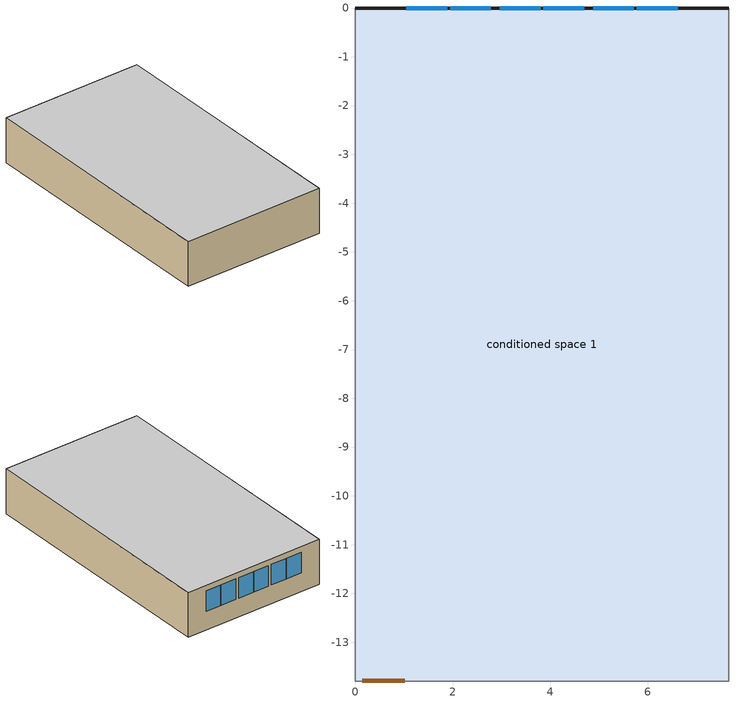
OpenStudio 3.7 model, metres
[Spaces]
conditioned space 1
 floor adiabatic: 0,-13.79 0,0 7.66,0 7.66,-13.79 z0
 wall outside: 7.66,0 0,0 z0:2.44
 wall adiabatic: 0,0 0,-13.79 7.66,-13.79 7.66,0 z0:2.44
 window: 6.62,0 5.78,0 / 5.72,0 4.88,0 / 4.7,0 3.86,0 / 3.8,0 2.96,0 / 2.78,0 1.95,0 / 1.89,0 1.05,0 z1.02:2.13
 door inside: 0.15,-13.79 1.02,-13.79 z0:2.13
 ceiling adiabatic: 7.66,-13.79 7.66,0 0,0 0,-13.79 z2.44
[ThermalZone]
conditioned space: Use Ideal Air Loads=No
[Sizing:Zone]
conditioned space: Zone Cooling Design Supply Air Temperature Input Method=SupplyAirTemperature; Zone Cooling Design Supply Air Temperature {C}=14; Zone Cooling Design Supply Air Temperature Difference {deltaC}=11.11; Zone Heating Design Supply Air Temperature Input Method=SupplyAirTemperature; Zone Heating Design Supply Air Temperature {C}=40; Zone Heating Design Supply Air Temperature Difference {deltaC}=11.11; Zone Cooling Design Supply Air Humidity Ratio {kg-H2O/kg-air}=0.0085; Zone Heating Design Supply Air Humidity Ratio {kg-H2O/kg-air}=0.008; Cooling Design Air Flow Method=DesignDay; Heating Design Air Flow Method=DesignDay; Account for Dedicated Outdoor Air System=No; Dedicated Outdoor Air System Control Strategy=NeutralSupplyAir; Dedicated Outdoor Air Low Setpoint Temperature for Design {C}=autosize; Dedicated Outdoor Air High Setpoint Temperature for Design {C}=autosize; Zone Load Sizing Method=Sensible Load Only No Latent Load; Zone Latent Cooling Design Supply Air Humidity Ratio Input Method=HumidityRatioDifference; Zone Cooling Design Supply Air Humidity Ratio Difference {kgWater/kgDryAir}=0.005; Zone Latent Heating Design Supply Air Humidity Ratio Input Method=HumidityRatioDifference; Zone Humidification Design Supply Air Humidity Ratio Difference {kgWater/kgDryAir}=0.005
[Space]
conditioned space 1: Space Type=Space Type 1; Thermal Zone=conditioned space
[SpaceType]
Space Type 1: Standards Space Type=conditioned space
